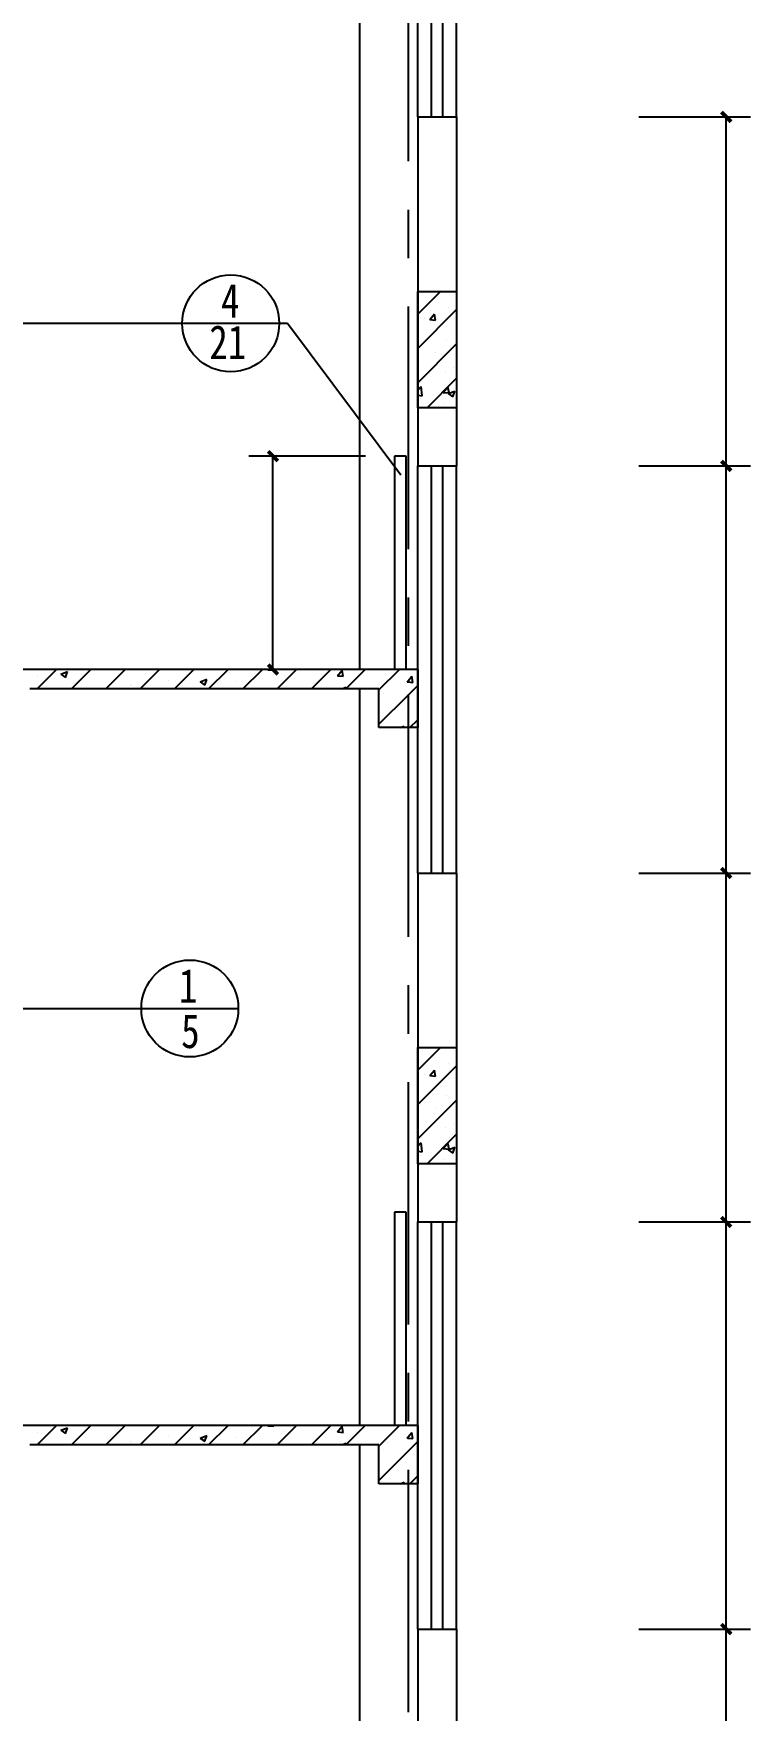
# Model space of a CAD drawing. Extents: x -4968480 to 5598971, y -5343220 to -29066.
# Drawn here: x 282065 to 285762, y -42880 to -34231 of the extents above; entities that cross this region are included whole.
import ezdxf

# ---------------------------------------------------------------- set-up
doc = ezdxf.new("R2010")
doc.units = 0
doc.header["$LTSCALE"] = 1000
doc.header["$MEASUREMENT"] = 0
doc.linetypes.add('CENTER', pattern=[2, 1.25, -0.25, 0.25, -0.25])
doc.layers.get('0').update_dxf_attribs({"linetype": 'CONTINUOUS'})
for name, color, linetype in [('DOTE', 1, 'CENTER'), ('PUB_DIM', 3, 'CONTINUOUS'), ('WALL', 2, 'CONTINUOUS'), ('WINDOW', 4, 'CONTINUOUS')]:
    doc.layers.add(name, color=color, linetype=linetype)
doc.styles.add('-宋体', font='', dxfattribs={"width": 0.8})
doc.styles.get('-宋体').set_extended_font_data('SimSun')

# ---------------------------------------------------------------- blocks, each defined once
blk = doc.blocks.new('_ArchTick')
at = {"color": 0, "linetype": 'ByBlock', "const_width": 0.4}
blk.add_lwpolyline([(-0.5, -0.5), (0.5, 0.5)], dxfattribs=at)

msp = doc.modelspace()

# ---------------------------------------------------------------- linework, layer by layer
for p, q in [((283746.3, -33639.2, -24317.3), (283746.3, -37510.4, -24317.3)), ((283374.1, -35725.4), (281112.4, -35725.4)), ((283958.8, -36508), (283374.1, -35725.4)), ((283986.3, -36410.4, -48601), (283926.3, -36410.4, -48601)), ((283926.3, -36410.4, -48601), (283926.3, -37510.4, -48601)), ((283986.3, -37510.4, -48601), (283986.3, -36410.4, -48601)), ((283746.3, -37610.4, -24317.3), (283746.3, -41410.4, -24317.3)), ((280735.3, -39259.2, -24317.3), (283121.1, -39259.2, -24317.3)), ((283986.3, -40310.4, -48617.9), (283926.3, -40310.4, -48617.9)), ((283926.3, -40310.4, -48617.9), (283926.3, -41410.4, -48617.9)), ((283986.3, -41410.4, -48617.9), (283986.3, -40310.4, -48617.9)), ((283746.3, -41510.4, -24317.3), (283746.3, -45310.4, -24317.3))]:
    msp.add_line(p, q)
at = {"color": 8}
for p, q in [((284046.3, -35677.8), (284163.6, -35560.4)), ((284046.3, -35854.6), (284246.3, -35654.6)), ((284079.3, -35701.3), (284079.3, -35701.3)), ((284108.4, -35705.5), (284132.5, -35676.8)), ((284108.4, -35705.5), (284138.3, -35708.2)), ((284138.2, -35708.4), (284132.5, -35677.1)), ((284203, -35641.3), (284203, -35641.3)), ((284196.9, -35807.7), (284196.9, -35807.7)), ((284046.3, -36031.3), (284246.3, -35831.3)), ((284137.1, -35873.6), (284137.1, -35873.6)), ((284190.8, -35974.2), (284190.8, -35974.2)), ((284231.2, -35955.4), (284231.2, -35955.4)), ((284046.3, -36069.7), (284064.1, -36051.1)), ((284069.6, -36098.8), (284064.1, -36051.3)), ((284094, -36160.4), (284246.3, -36008.1)), ((284177.8, -36081.6), (284201.9, -36052.9)), ((284207.6, -36084.5), (284201.8, -36053.2)), ((284212.1, -36026.8), (284212.1, -36026.8)), ((284046.3, -36095), (284069.6, -36098.6)), ((284050.6, -36082.7), (284050.6, -36082.7)), ((284059.4, -36115.3), (284059.4, -36115.3)), ((284177.8, -36081.6), (284207.7, -36084.3)), ((284184.8, -36140.6), (284184.8, -36140.6)), ((284203, -36088), (284238, -36074.6)), ((284203, -36088), (284227.9, -36104.8)), ((284227.8, -36105), (284238, -36074.8)), ((282084.4, -37610.4), (282184.4, -37510.4)), ((282205.6, -37534.7), (282240.6, -37521.3)), ((282205.6, -37534.7), (282230.5, -37551.5)), ((282230.5, -37551.7), (282240.6, -37521.5)), ((282261.1, -37610.4), (282361.1, -37510.4)), ((282341.9, -37511.5), (282341.9, -37511.5)), ((282437.9, -37610.4), (282537.9, -37510.4)), ((282614.7, -37610.4), (282714.7, -37510.4)), ((282791.5, -37610.4), (282891.5, -37510.4)), ((282968.2, -37610.4), (283068.2, -37510.4)), ((283077.2, -37524), (283077.2, -37524)), ((283145, -37610.4), (283245, -37510.4)), ((283274, -37511.6), (283275, -37510.4)), ((283274, -37511.6), (283303.9, -37514.2)), ((283303.9, -37514.4), (283303.1, -37510.4)), ((283321.8, -37610.4), (283421.8, -37510.4)), ((283498.6, -37610.4), (283598.6, -37510.4)), ((283632.6, -37543), (283656.7, -37514.3)), ((283662.5, -37545.8), (283656.7, -37514.5)), ((283675.3, -37610.4), (283775.3, -37510.4)), ((283846.3, -37616.3), (283952.1, -37510.4)), ((283867.1, -37513), (283867.1, -37513)), ((282085.2, -37546.7), (282085.2, -37546.7)), ((282446.9, -37607), (282446.9, -37607)), ((282566.7, -37591.4), (282566.7, -37591.4)), ((282572.1, -37590.5), (282572.1, -37590.5)), ((282761.4, -37565.6), (282761.4, -37565.6)), ((282848.1, -37608.4), (282848.1, -37608.4)), ((282858.3, -37541.3), (282858.3, -37541.3)), ((282924.2, -37574.7), (282959.2, -37561.3)), ((282924.2, -37574.7), (282949.1, -37591.5)), ((282949, -37591.7), (282959.2, -37561.5)), ((283104.8, -37573.2), (283104.8, -37573.2)), ((283357.4, -37541.2), (283357.4, -37541.2)), ((283632.6, -37543), (283662.5, -37545.6)), ((283654.2, -37610.4), (283677.8, -37601.3)), ((283674.8, -37610.4), (283677.7, -37601.6)), ((283890.5, -37596.8), (283890.5, -37596.8)), ((283991.3, -37574.4), (283996.3, -37568.4)), ((283991.3, -37574.4), (283996.3, -37574.8)), ((283996.3, -37568.4), (284015.4, -37545.6)), ((283996.3, -37574.8), (284021.2, -37577)), ((283996.3, -37643), (284046.3, -37593)), ((284021.1, -37577.2), (284015.3, -37545.9)), ((283846.3, -37793), (283996.3, -37643)), ((283867.7, -37635), (283867.7, -37635)), ((283929.2, -37711.2), (283929.2, -37711.2)), ((284004.1, -37639.5), (284004.1, -37639.5)), ((284005.7, -37810.4), (284046.3, -37769.8)), ((283861.6, -37801.4), (283861.6, -37801.4)), ((283956, -37810.4), (283976.2, -37802.7)), ((283973.7, -37810.4), (283976.2, -37802.9)), ((284046.3, -39577.8), (284163.6, -39460.4)), ((284046.3, -39754.6), (284246.3, -39554.6)), ((284079.3, -39601.3), (284079.3, -39601.3)), ((284108.4, -39605.5), (284132.5, -39576.8)), ((284108.4, -39605.5), (284138.3, -39608.2)), ((284138.2, -39608.4), (284132.5, -39577.1)), ((284203, -39541.3), (284203, -39541.3)), ((284046.3, -39931.3), (284246.3, -39731.3)), ((284137.1, -39773.6), (284137.1, -39773.6)), ((284196.9, -39707.7), (284196.9, -39707.7)), ((284231.2, -39855.4), (284231.2, -39855.4)), ((284046.3, -39969.7), (284064.1, -39951.1)), ((284069.6, -39998.8), (284064.1, -39951.3)), ((284094, -40060.4), (284246.3, -39908.1)), ((284177.8, -39981.6), (284201.9, -39952.9)), ((284190.8, -39874.2), (284190.8, -39874.2)), ((284207.6, -39984.5), (284201.8, -39953.2)), ((284212.1, -39926.8), (284212.1, -39926.8)), ((284046.3, -39995), (284069.6, -39998.6)), ((284050.6, -39982.7), (284050.6, -39982.7)), ((284059.4, -40015.3), (284059.4, -40015.3)), ((284177.8, -39981.6), (284207.7, -39984.3)), ((284184.8, -40040.6), (284184.8, -40040.6)), ((284203, -39988), (284238, -39974.6)), ((284203, -39988), (284227.9, -40004.8)), ((284227.8, -40005), (284238, -39974.8)), ((282084.4, -41510.4, -24317.3), (282184.4, -41410.4, -24317.3)), ((282205.6, -41434.7, -24317.3), (282240.6, -41421.3, -24317.3)), ((282230.5, -41451.7, -24317.3), (282240.6, -41421.5, -24317.3)), ((282261.1, -41510.4, -24317.3), (282361.1, -41410.4, -24317.3)), ((282341.9, -41411.5, -24317.3), (282341.9, -41411.5, -24317.3)), ((282437.9, -41510.4, -24317.3), (282537.9, -41410.4, -24317.3)), ((282614.7, -41510.4, -24317.3), (282714.7, -41410.4, -24317.3)), ((282791.5, -41510.4, -24317.3), (282891.5, -41410.4, -24317.3)), ((282968.2, -41510.4, -24317.3), (283068.2, -41410.4, -24317.3)), ((283077.2, -41424, -24317.3), (283077.2, -41424, -24317.3)), ((283145, -41510.4, -24317.3), (283245, -41410.4, -24317.3)), ((283274, -41411.6, -24317.3), (283275, -41410.4, -24317.3)), ((283274, -41411.6, -24317.3), (283303.9, -41414.2, -24317.3)), ((283303.9, -41414.4, -24317.3), (283303.1, -41410.4, -24317.3)), ((283321.8, -41510.4, -24317.3), (283421.8, -41410.4, -24317.3)), ((283498.6, -41510.4, -24317.3), (283598.6, -41410.4, -24317.3)), ((283632.6, -41443, -24317.3), (283656.7, -41414.3, -24317.3)), ((283662.5, -41445.8, -24317.3), (283656.7, -41414.5, -24317.3)), ((283675.3, -41510.4, -24317.3), (283775.3, -41410.4, -24317.3)), ((283846.3, -41516.3, -24317.3), (283952.1, -41410.4, -24317.3)), ((283867.1, -41413, -24317.3), (283867.1, -41413, -24317.3)), ((282085.2, -41446.7, -24317.3), (282085.2, -41446.7, -24317.3)), ((282205.6, -41434.7, -24317.3), (282230.5, -41451.5, -24317.3)), ((282446.9, -41507, -24317.3), (282446.9, -41507, -24317.3)), ((282566.7, -41491.4, -24317.3), (282566.7, -41491.4, -24317.3)), ((282572.1, -41490.5, -24317.3), (282572.1, -41490.5, -24317.3)), ((282761.4, -41465.6, -24317.3), (282761.4, -41465.6, -24317.3)), ((282848.1, -41508.4, -24317.3), (282848.1, -41508.4, -24317.3)), ((282858.3, -41441.3, -24317.3), (282858.3, -41441.3, -24317.3)), ((282924.2, -41474.7, -24317.3), (282959.2, -41461.3, -24317.3)), ((282924.2, -41474.7, -24317.3), (282949.1, -41491.5, -24317.3)), ((282949, -41491.7, -24317.3), (282959.2, -41461.5, -24317.3)), ((283104.8, -41473.2, -24317.3), (283104.8, -41473.2, -24317.3)), ((283357.4, -41441.2, -24317.3), (283357.4, -41441.2, -24317.3)), ((283632.6, -41443, -24317.3), (283662.5, -41445.6, -24317.3)), ((283654.2, -41510.4, -24317.3), (283677.8, -41501.3, -24317.3)), ((283674.8, -41510.4, -24317.3), (283677.7, -41501.6, -24317.3)), ((283890.5, -41496.8, -24317.3), (283890.5, -41496.8, -24317.3)), ((283991.3, -41474.4, -24317.3), (283996.3, -41468.4, -24317.3)), ((283991.3, -41474.4, -24317.3), (283996.3, -41474.8, -24317.3)), ((283996.3, -41468.4, -24317.3), (284015.4, -41445.6, -24317.3)), ((283996.3, -41474.8, -24317.3), (284021.2, -41477, -24317.3)), ((283996.3, -41543, -24317.3), (284046.3, -41493, -24317.3)), ((284021.1, -41477.2, -24317.3), (284015.3, -41445.9, -24317.3)), ((283846.3, -41693, -24317.3), (283996.3, -41543, -24317.3)), ((283867.7, -41535, -24317.3), (283867.7, -41535, -24317.3)), ((284004.1, -41539.5, -24317.3), (284004.1, -41539.5, -24317.3)), ((283929.2, -41611.2, -24317.3), (283929.2, -41611.2, -24317.3)), ((284005.7, -41710.4, -24317.3), (284046.3, -41669.8, -24317.3)), ((283861.6, -41701.4, -24317.3), (283861.6, -41701.4, -24317.3)), ((283956, -41710.4, -24317.3), (283976.2, -41702.7, -24317.3)), ((283973.7, -41710.4, -24317.3), (283976.2, -41702.9, -24317.3))]:
    msp.add_line(p, q, dxfattribs=at)
for centre in [(283081.9, -35725.4), (282871.1, -39259.2, -24317.3)]:
    msp.add_circle(centre, 250)
at = {"layer": 'DOTE'}
for p, q in [((283996.3, -33639.2, -24317.3), (283996.3, -53174.9, -24317.3)), ((282441.7, -37510.4, -24317.3), (273926.6, -37510.4, -24317.3)), ((282441.7, -41410.4, -24317.3), (273926.6, -41410.4, -24317.3))]:
    msp.add_line(p, q, dxfattribs=at)
at = {"layer": 'PUB_DIM'}
for p, q in [((285185.6, -34660.4, 50.5), (285761.7, -34660.4, 50.5)), ((285636.7, -36460.4, 50.5), (285636.7, -34660.4, 50.5)), ((283776.3, -36410.4), (283174.6, -36410.4)), ((283299.6, -37510.4), (283299.6, -36410.4)), ((285185.6, -36460.4, 50.5), (285761.7, -36460.4, 50.5)), ((285185.6, -36460.4, 33.7), (285761.7, -36460.4, 33.7)), ((285636.7, -38560.4, 33.7), (285636.7, -36460.4, 33.7)), ((283776.3, -37510.4), (283174.6, -37510.4)), ((285185.6, -38560.4, 33.7), (285761.7, -38560.4, 33.7)), ((285185.6, -38560.4, 33.7), (285761.7, -38560.4, 33.7)), ((285636.7, -40360.4, 33.7), (285636.7, -38560.4, 33.7)), ((285185.6, -40360.4, 33.7), (285761.7, -40360.4, 33.7)), ((285185.6, -40360.4, 16.8), (285761.7, -40360.4, 16.8)), ((285636.7, -42460.4, 16.8), (285636.7, -40360.4, 16.8)), ((285185.6, -42460.4, 16.8), (285761.7, -42460.4, 16.8)), ((285185.6, -42460.4, 16.8), (285761.7, -42460.4, 16.8)), ((285636.7, -44260.4, 16.8), (285636.7, -42460.4, 16.8))]:
    msp.add_line(p, q, dxfattribs=at)
at = {"layer": 'WALL'}
for p, q in [((284046.3, -34660.4, -22607.2), (284046.3, -36460.4, -19592.9)), ((284046.3, -34660.4, -24266.9), (284246.3, -34660.4, -24266.9)), ((284246.3, -34660.4, -22607.2), (284246.3, -36460.4, -19592.9)), ((284046.3, -35560.4, -24317.3), (284246.3, -35560.4, -24317.3)), ((284046.3, -36160.4, -24317.3), (284046.3, -35560.4, -24317.3)), ((284246.3, -35560.4, -24317.3), (284246.3, -36160.4, -24317.3)), ((284246.3, -36160.4, -24317.3), (284046.3, -36160.4, -24317.3)), ((284046.3, -36460.4, -24283.7), (284246.3, -36460.4, -24283.7)), ((284046.3, -37510.4, -24317.3), (281796.3, -37510.4, -24317.3)), ((284046.3, -37510.4, -35506.1), (284046.3, -37810.4, -35506.1)), ((283846.3, -37610.4, -24317.3), (282046.3, -37610.4, -24317.3)), ((283846.3, -37810.4, -35506.1), (283846.3, -37610.4, -35506.1)), ((284046.3, -37810.4, -35506.1), (283846.3, -37810.4, -35506.1)), ((284046.3, -38560.4, -24283.7), (284246.3, -38560.4, -24283.7)), ((284046.3, -38560.4, -16076.2), (284046.3, -40360.4, -13061.9)), ((284246.3, -38560.4, -16076.2), (284246.3, -40360.4, -13061.9)), ((284046.3, -39460.4, -24317.3), (284246.3, -39460.4, -24317.3)), ((284046.3, -40060.4, -24317.3), (284046.3, -39460.4, -24317.3)), ((284246.3, -39460.4, -24317.3), (284246.3, -40060.4, -24317.3)), ((284246.3, -40060.4, -24317.3), (284046.3, -40060.4, -24317.3)), ((284046.3, -40360.4, -24300.5), (284246.3, -40360.4, -24300.5)), ((284046.3, -41410.4, -24317.3), (281796.3, -41410.4, -24317.3)), ((284046.3, -41410.4, -35506.1), (284046.3, -41710.4, -35506.1)), ((283846.3, -41510.4, -24317.3), (282046.3, -41510.4, -24317.3)), ((283846.3, -41710.4, -35506.1), (283846.3, -41510.4, -35506.1)), ((284046.3, -41710.4, -35506.1), (283846.3, -41710.4, -35506.1)), ((284046.3, -42460.4, -24300.5), (284246.3, -42460.4, -24300.5)), ((284046.3, -42460.4, -9545.2), (284046.3, -44260.4, -6531)), ((284246.3, -42460.4, -9545.2), (284246.3, -44260.4, -6531))]:
    msp.add_line(p, q, dxfattribs=at)
at = {"layer": 'WINDOW'}
for p, q in [((284046.3, -34660.4, -24266.9), (284046.3, -33639.2, -34626.7)), ((284116.3, -34660.4, -24266.9), (284116.3, -33639.2, -34626.7)), ((284176.3, -34660.4, -24266.9), (284176.3, -33639.2, -34626.7)), ((284246.3, -34660.4, -24266.9), (284246.3, -33639.2, -34626.7)), ((284046.3, -38560.4, -2980.6), (284046.3, -36460.4, -24283.7)), ((284116.3, -38560.4, -2980.6), (284116.3, -36460.4, -24283.7)), ((284176.3, -38560.4, -2980.6), (284176.3, -36460.4, -24283.7)), ((284246.3, -38560.4, -2980.6), (284246.3, -36460.4, -24283.7)), ((284046.3, -42460.4, -2997.5), (284046.3, -40360.4, -24300.5)), ((284116.3, -42460.4, -2997.5), (284116.3, -40360.4, -24300.5)), ((284176.3, -42460.4, -2997.5), (284176.3, -40360.4, -24300.5)), ((284246.3, -42460.4, -2997.5), (284246.3, -40360.4, -24300.5))]:
    msp.add_line(p, q, dxfattribs=at)

# ---------------------------------------------------------------- block references
at = {"layer": 'PUB_DIM', "xscale": 50, "yscale": 50, "zscale": 50}
for p, rotation in [((285636.7, -34660.4, 50.5), 90), ((283299.6, -36410.4), 90), ((285636.7, -36460.4, 50.5), 270), ((285636.7, -36460.4, 33.7), 90), ((283299.6, -37510.4), 270), ((285636.7, -38560.4, 33.7), 270), ((285636.7, -38560.4, 33.7), 90), ((285636.7, -40360.4, 33.7), 270), ((285636.7, -40360.4, 16.8), 90), ((285636.7, -42460.4, 16.8), 90), ((285636.7, -42460.4, 16.8), 270)]:
    msp.add_blockref('_ArchTick', p, dxfattribs=dict(at, rotation=rotation))

# ---------------------------------------------------------------- texts
at = {"style": '-宋体', "width": 0.8}
for s, p in [('4', (283031.9, -35695.8)), ('21', (282971.5, -35910)), ('1', (282814.9, -39229.7, -24317.3)), ('5', (282826.5, -39463.3, -24317.3))]:
    msp.add_text(s, height=175, dxfattribs=at).set_placement(p)

doc.saveas('drawing.dxf')
